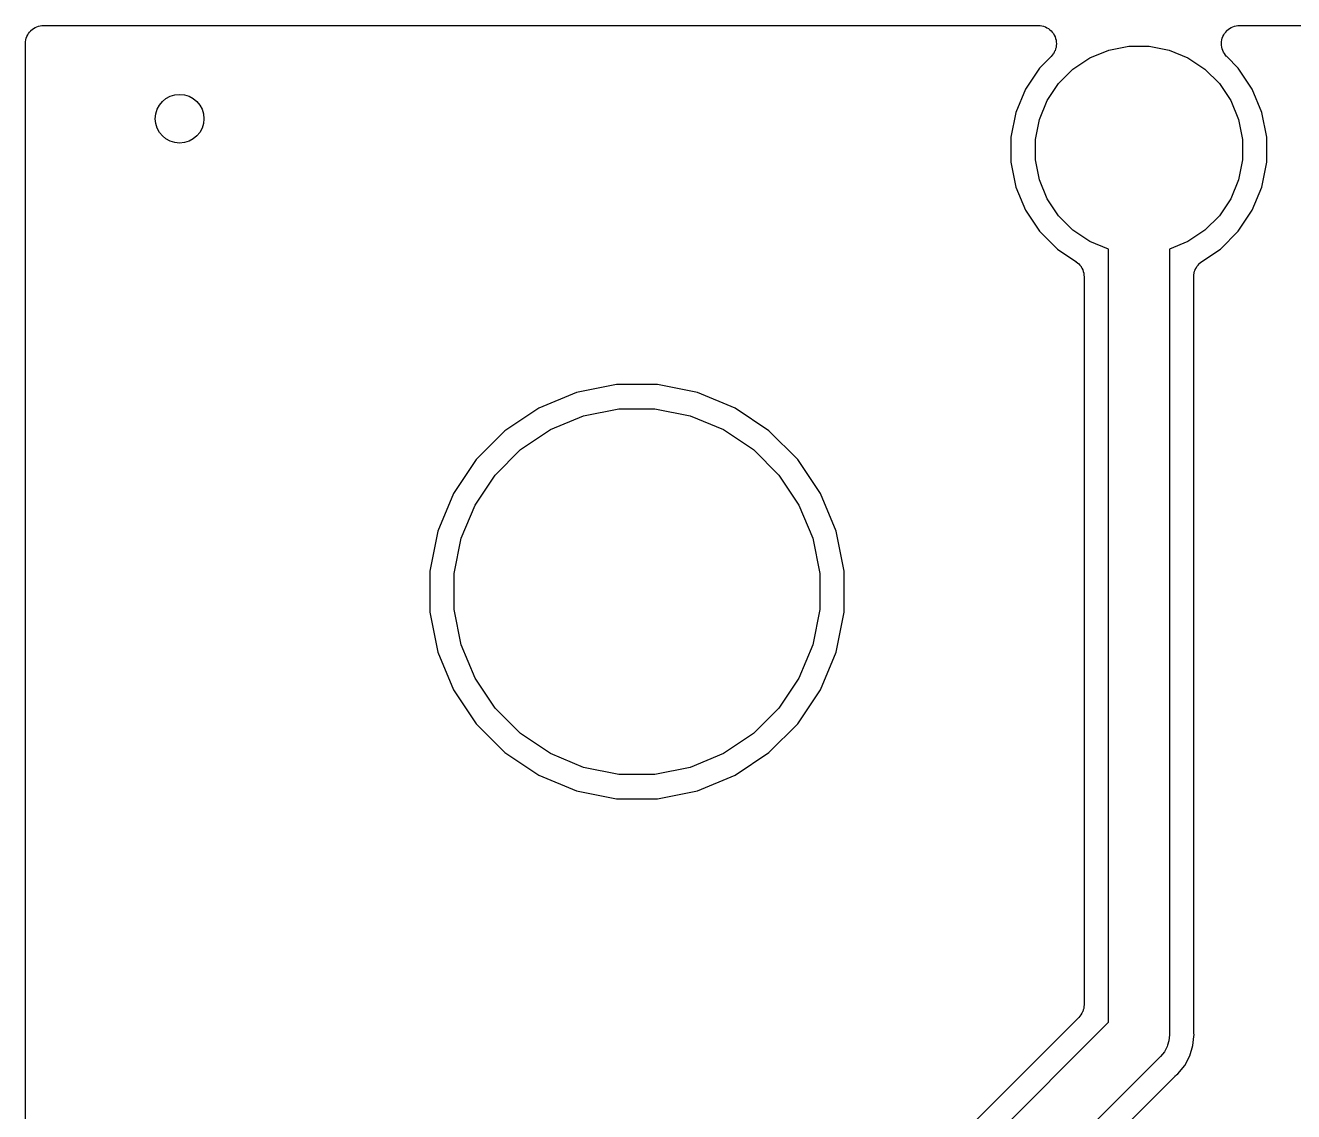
# Model space of a CAD drawing. Extents: x 86.1 to 155.4, y -71.6 to -29.3.
# Drawn here: x 86.11 to 96.52, y -38.37 to -29.46 of the extents above; entities that cross this region are included whole.
import ezdxf

# ---------------------------------------------------------------- set-up
doc = ezdxf.new("R2010")
doc.units = 0
doc.layers.add('BLACK', color=7, linetype='CONTINUOUS')

msp = doc.modelspace()

# ---------------------------------------------------------------- linework, layer by layer
at = {"layer": 'BLACK', "linetype": 'CONTINUOUS'}
for p, q in [((86.2459, -29.4614), (86.26, -29.46)), ((86.26, -29.46), (94.4229, -29.46)), ((94.4229, -29.46), (94.4245, -29.46)), ((94.4245, -29.46), (94.4245, -29.46)), ((94.4245, -29.46), (94.4245, -29.46)), ((94.4245, -29.46), (94.425, -29.46)), ((94.425, -29.46), (94.4392, -29.4616)), ((96.0628, -29.4614), (96.0771, -29.46)), ((96.0771, -29.46), (96.9629, -29.46)), ((86.1176, -29.5653), (86.1217, -29.5519)), ((86.1217, -29.5519), (86.122, -29.5514)), ((86.122, -29.5514), (86.1221, -29.5509)), ((86.1221, -29.5509), (86.1289, -29.5386)), ((86.1289, -29.5386), (86.1356, -29.5261)), ((86.1356, -29.5261), (86.136, -29.5257)), ((86.136, -29.5257), (86.1362, -29.5253)), ((86.1362, -29.5253), (86.1453, -29.5144)), ((86.1453, -29.5144), (86.1543, -29.5036)), ((86.1543, -29.5036), (86.1547, -29.5032)), ((86.1547, -29.5032), (86.1551, -29.5028)), ((86.1551, -29.5028), (86.1661, -29.494)), ((86.1661, -29.494), (86.177, -29.4851)), ((86.177, -29.4851), (86.1775, -29.4848)), ((86.1775, -29.4848), (86.1779, -29.4845)), ((86.1779, -29.4845), (86.1904, -29.4779)), ((86.1904, -29.4779), (86.2028, -29.4713)), ((86.2028, -29.4713), (86.2033, -29.4712)), ((86.2033, -29.4712), (86.2038, -29.4709)), ((86.2038, -29.4709), (86.2174, -29.4669)), ((86.2174, -29.4669), (86.2309, -29.4629)), ((86.2309, -29.4629), (86.2314, -29.4628)), ((86.2314, -29.4628), (86.2319, -29.4627)), ((86.2319, -29.4627), (86.2459, -29.4614)), ((94.4392, -29.4616), (94.4536, -29.4632)), ((94.4536, -29.4632), (94.4539, -29.4632)), ((94.4539, -29.4632), (94.4541, -29.4633)), ((94.4541, -29.4633), (94.4677, -29.4676)), ((94.4677, -29.4676), (94.4816, -29.4719)), ((94.4816, -29.4719), (94.4818, -29.4721)), ((94.4818, -29.4721), (94.482, -29.4721)), ((94.482, -29.4721), (94.4945, -29.479)), ((94.4945, -29.479), (94.5073, -29.4859)), ((94.5073, -29.4859), (94.5075, -29.4861)), ((94.5075, -29.4861), (94.5077, -29.4862)), ((94.5077, -29.4862), (94.5188, -29.4955)), ((94.5188, -29.4955), (94.5297, -29.5047)), ((94.5297, -29.5047), (94.5299, -29.5049)), ((94.5299, -29.5049), (94.5301, -29.505)), ((94.5301, -29.505), (94.5392, -29.5164)), ((94.5392, -29.5164), (94.5482, -29.5274)), ((94.5482, -29.5274), (94.5483, -29.5277)), ((94.5483, -29.5277), (94.5485, -29.5279)), ((94.5485, -29.5279), (94.5552, -29.5408)), ((94.5552, -29.5408), (94.5618, -29.5533)), ((94.5618, -29.5533), (94.5619, -29.5536)), ((94.5619, -29.5536), (94.562, -29.5538)), ((94.562, -29.5538), (94.5661, -29.5676)), ((95.9346, -29.5654), (95.9388, -29.5519)), ((95.9388, -29.5519), (95.9389, -29.5516)), ((95.9389, -29.5516), (95.939, -29.5514)), ((95.939, -29.5514), (95.946, -29.5386)), ((95.946, -29.5386), (95.9527, -29.5261)), ((95.9527, -29.5261), (95.9529, -29.5259)), ((95.9529, -29.5259), (95.953, -29.5257)), ((95.953, -29.5257), (95.9622, -29.5147)), ((95.9622, -29.5147), (95.9714, -29.5036)), ((95.9714, -29.5036), (95.9716, -29.5034)), ((95.9716, -29.5034), (95.9717, -29.5032)), ((95.9717, -29.5032), (95.9829, -29.4942)), ((95.9829, -29.4942), (95.994, -29.4851)), ((95.994, -29.4851), (95.9943, -29.4849)), ((95.9943, -29.4849), (95.9945, -29.4848)), ((95.9945, -29.4848), (96.0071, -29.4781)), ((96.0071, -29.4781), (96.0199, -29.4713)), ((96.0199, -29.4713), (96.0202, -29.4712)), ((96.0202, -29.4712), (96.0204, -29.4711)), ((96.0204, -29.4711), (96.0341, -29.467)), ((96.0341, -29.467), (96.0479, -29.4629)), ((96.0479, -29.4629), (96.0482, -29.4628)), ((96.0482, -29.4628), (96.0484, -29.4628)), ((96.0484, -29.4628), (96.0628, -29.4614)), ((86.11, -29.6079), (86.1116, -29.5939)), ((86.11, -29.6089), (86.11, -29.6079)), ((86.11, -29.609), (86.11, -29.6089)), ((86.11, -29.61), (86.11, -29.609)), ((86.11, -29.609), (86.11, -29.609)), ((86.11, -46.089), (86.11, -29.61)), ((86.1116, -29.5939), (86.1131, -29.5798)), ((86.1131, -29.5798), (86.1132, -29.5793)), ((86.1132, -29.5793), (86.1133, -29.5788)), ((86.1133, -29.5788), (86.1176, -29.5653)), ((94.5612, -29.6681), (94.5544, -29.6808)), ((94.5613, -29.6679), (94.5612, -29.6681)), ((94.5614, -29.6676), (94.5613, -29.6679)), ((94.5657, -29.6537), (94.5614, -29.6676)), ((94.5699, -29.6402), (94.5657, -29.6537)), ((94.5661, -29.5676), (94.5702, -29.5814)), ((94.57, -29.6396), (94.5699, -29.6399)), ((94.5699, -29.6399), (94.5699, -29.6402)), ((94.5714, -29.6252), (94.57, -29.6396)), ((94.5702, -29.5814), (94.5702, -29.5816)), ((94.5702, -29.5816), (94.5703, -29.5819)), ((94.5703, -29.5819), (94.5716, -29.5962)), ((94.5729, -29.611), (94.5714, -29.6252)), ((94.5716, -29.5962), (94.5729, -29.6105)), ((94.5729, -29.6105), (94.5729, -29.6108)), ((94.5729, -29.6108), (94.5729, -29.611)), ((94.8474, -29.7267), (95.0021, -29.6627)), ((95.0021, -29.6627), (95.1663, -29.63)), ((95.1663, -29.63), (95.3337, -29.63)), ((95.3337, -29.63), (95.4979, -29.6627)), ((95.4979, -29.6627), (95.6526, -29.7267)), ((95.9271, -29.6084), (95.9286, -29.594)), ((95.9271, -29.6087), (95.9271, -29.6084)), ((95.9271, -29.609), (95.9271, -29.6087)), ((95.9284, -29.6232), (95.9271, -29.609)), ((95.9296, -29.6376), (95.9284, -29.6232)), ((95.9286, -29.594), (95.9301, -29.5798)), ((95.9297, -29.6378), (95.9296, -29.6376)), ((95.9297, -29.6381), (95.9297, -29.6378)), ((95.9338, -29.6521), (95.9297, -29.6381)), ((95.9301, -29.5798), (95.9302, -29.5796)), ((95.9302, -29.5793), (95.9346, -29.5654)), ((95.9302, -29.5796), (95.9302, -29.5793)), ((95.9378, -29.6657), (95.9338, -29.6521)), ((95.9379, -29.6659), (95.9378, -29.6657)), ((95.938, -29.6662), (95.9379, -29.6659)), ((95.9447, -29.679), (95.938, -29.6662)), ((94.529, -29.7161), (94.4344, -29.8107)), ((94.538, -29.7051), (94.529, -29.7161)), ((94.5473, -29.6939), (94.538, -29.7051)), ((94.5474, -29.6936), (94.5473, -29.6939)), ((94.5476, -29.6934), (94.5474, -29.6936)), ((94.5544, -29.6808), (94.5476, -29.6934)), ((94.7082, -29.8198), (94.8474, -29.7267)), ((95.6526, -29.7267), (95.7918, -29.8198)), ((95.9513, -29.6917), (95.9447, -29.679)), ((95.9514, -29.6919), (95.9513, -29.6917)), ((95.9515, -29.6921), (95.9514, -29.6919)), ((95.9606, -29.7034), (95.9515, -29.6921)), ((95.9695, -29.7146), (95.9606, -29.7034)), ((95.9699, -29.7149), (95.9695, -29.7146)), ((95.9699, -29.715), (95.9699, -29.7149)), ((95.9699, -29.7149), (95.9699, -29.7149)), ((95.971, -29.7161), (95.9699, -29.715)), ((96.0656, -29.8107), (95.971, -29.7161)), ((94.4344, -29.8107), (94.3195, -29.9826)), ((94.5898, -29.9382), (94.7082, -29.8198)), ((95.7918, -29.8198), (95.9102, -29.9382)), ((96.1805, -29.9826), (96.0656, -29.8107)), ((94.4967, -30.0774), (94.5898, -29.9382)), ((95.9102, -29.9382), (96.0033, -30.0774)), ((94.3195, -29.9826), (94.2404, -30.1737)), ((94.4327, -30.2321), (94.4967, -30.0774)), ((96.0033, -30.0774), (96.0673, -30.2321)), ((96.2596, -30.1737), (96.1805, -29.9826)), ((94.2404, -30.1737), (94.2, -30.3766)), ((96.3, -30.3766), (96.2596, -30.1737)), ((94.4, -30.3963), (94.4327, -30.2321)), ((96.0673, -30.2321), (96.1, -30.3963)), ((94.2, -30.3766), (94.2, -30.5834)), ((94.4, -30.5637), (94.4, -30.3963)), ((96.1, -30.3963), (96.1, -30.5637)), ((96.3, -30.5834), (96.3, -30.3766)), ((94.2, -30.5834), (94.2404, -30.7863)), ((94.4327, -30.7279), (94.4, -30.5637)), ((96.1, -30.5637), (96.0673, -30.7279)), ((96.2596, -30.7863), (96.3, -30.5834)), ((94.2404, -30.7863), (94.3195, -30.9774)), ((94.4967, -30.8826), (94.4327, -30.7279)), ((96.0673, -30.7279), (96.0033, -30.8826)), ((96.1805, -30.9774), (96.2596, -30.7863)), ((94.5898, -31.0218), (94.4967, -30.8826)), ((96.0033, -30.8826), (95.9102, -31.0218)), ((94.3195, -30.9774), (94.4344, -31.1493)), ((96.0656, -31.1493), (96.1805, -30.9774)), ((94.7082, -31.1402), (94.5898, -31.0218)), ((95.9102, -31.0218), (95.7918, -31.1402)), ((94.4344, -31.1493), (94.5807, -31.2956)), ((94.8474, -31.2333), (94.7082, -31.1402)), ((95.7918, -31.1402), (95.6526, -31.2333)), ((95.9193, -31.2956), (96.0656, -31.1493)), ((94.5807, -31.2956), (94.7333, -31.3976)), ((95, -31.2965), (94.8474, -31.2333)), ((95, -37.6389), (95, -31.2965)), ((95.6526, -31.2333), (95.5, -31.2965)), ((95.5, -31.2965), (95.5, -37.7302)), ((95.7667, -31.3976), (95.9193, -31.2956)), ((94.7333, -31.3976), (94.7338, -31.3979)), ((94.7338, -31.3979), (94.7339, -31.398)), ((94.7339, -31.398), (94.7339, -31.398)), ((94.7339, -31.398), (94.7351, -31.3988)), ((94.7351, -31.3988), (94.7457, -31.4077)), ((94.7457, -31.4077), (94.7564, -31.4166)), ((94.7564, -31.4166), (94.7569, -31.4172)), ((94.7569, -31.4172), (94.7574, -31.4177)), ((94.7574, -31.4177), (94.7661, -31.4285)), ((94.7661, -31.4285), (94.7749, -31.4393)), ((95.7259, -31.4382), (95.7262, -31.4376)), ((95.7262, -31.4376), (95.7352, -31.4269)), ((95.7352, -31.4269), (95.744, -31.4162)), ((95.744, -31.4162), (95.7446, -31.4157)), ((95.7446, -31.4157), (95.745, -31.4151)), ((95.745, -31.4151), (95.7559, -31.4064)), ((95.7559, -31.4064), (95.7667, -31.3976)), ((94.7749, -31.4393), (94.7753, -31.44)), ((94.7753, -31.44), (94.7757, -31.4405)), ((94.7757, -31.4405), (94.7821, -31.4528)), ((94.7821, -31.4528), (94.7887, -31.4652)), ((94.7887, -31.4652), (94.7889, -31.4659)), ((94.7889, -31.4659), (94.7892, -31.4665)), ((94.7892, -31.4665), (94.7931, -31.4798)), ((94.7931, -31.4798), (94.7971, -31.4932)), ((94.7971, -31.4932), (94.7972, -31.4939)), ((94.7972, -31.4939), (94.7974, -31.4946)), ((94.7974, -31.4946), (94.7986, -31.5085)), ((94.7986, -31.5085), (94.8, -31.5223)), ((94.8, -31.5223), (94.8, -37.494)), ((95.7, -31.5202), (95.7016, -31.5065)), ((95.7, -31.5216), (95.7, -31.5202)), ((95.7, -31.5217), (95.7, -31.5216)), ((95.7, -31.5223), (95.7, -31.5217)), ((95.7, -31.5217), (95.7, -31.5217)), ((95.7, -37.713), (95.7, -31.5223)), ((95.7016, -31.5065), (95.703, -31.4925)), ((95.703, -31.4925), (95.7032, -31.4918)), ((95.7032, -31.4918), (95.7033, -31.4911)), ((95.7033, -31.4911), (95.7075, -31.4779)), ((95.7075, -31.4779), (95.7116, -31.4646)), ((95.7116, -31.4646), (95.7119, -31.4639)), ((95.7119, -31.4639), (95.7121, -31.4632)), ((95.7121, -31.4632), (95.7188, -31.451)), ((95.7188, -31.451), (95.7254, -31.4388)), ((95.7254, -31.4388), (95.7259, -31.4382)), ((90.6341, -32.4713), (90.3247, -32.5995)), ((90.9626, -32.406), (90.6341, -32.4713)), ((91.2974, -32.406), (90.9626, -32.406)), ((91.6259, -32.4713), (91.2974, -32.406)), ((91.9352, -32.5995), (91.6259, -32.4713)), ((90.3247, -32.5995), (90.0463, -32.7855)), ((90.4195, -32.7767), (90.6925, -32.6636)), ((90.6925, -32.6636), (90.9823, -32.606)), ((90.9823, -32.606), (91.2777, -32.606)), ((91.2777, -32.606), (91.5675, -32.6636)), ((91.5675, -32.6636), (91.8405, -32.7767)), ((92.2137, -32.7855), (91.9352, -32.5995)), ((90.0463, -32.7855), (89.8095, -33.0223)), ((90.1738, -32.9409), (90.4195, -32.7767)), ((91.8405, -32.7767), (92.0862, -32.9409)), ((92.4505, -33.0223), (92.2137, -32.7855)), ((89.9649, -33.1498), (90.1738, -32.9409)), ((92.0862, -32.9409), (92.2951, -33.1498)), ((89.8095, -33.0223), (89.6235, -33.3008)), ((92.6365, -33.3007), (92.4505, -33.0223)), ((89.8007, -33.3955), (89.9649, -33.1498)), ((92.2951, -33.1498), (92.4593, -33.3955)), ((89.6235, -33.3008), (89.4953, -33.6101)), ((92.7647, -33.6101), (92.6365, -33.3007)), ((89.6876, -33.6685), (89.8007, -33.3955)), ((92.4593, -33.3955), (92.5724, -33.6685)), ((89.4953, -33.6101), (89.43, -33.9386)), ((92.83, -33.9386), (92.7647, -33.6101)), ((89.63, -33.9583), (89.6876, -33.6685)), ((92.5724, -33.6685), (92.63, -33.9583)), ((89.43, -33.9386), (89.43, -34.2734)), ((89.63, -34.2537), (89.63, -33.9583)), ((92.63, -33.9583), (92.63, -34.2537)), ((92.83, -34.2734), (92.83, -33.9386)), ((89.43, -34.2734), (89.4953, -34.6019)), ((89.6876, -34.5435), (89.63, -34.2537)), ((92.63, -34.2537), (92.5724, -34.5435)), ((92.7647, -34.6019), (92.83, -34.2734)), ((89.8007, -34.8165), (89.6876, -34.5435)), ((92.5724, -34.5435), (92.4593, -34.8165)), ((89.4953, -34.6019), (89.6235, -34.9112)), ((92.6365, -34.9113), (92.7647, -34.6019)), ((89.9649, -35.0622), (89.8007, -34.8165)), ((92.4593, -34.8165), (92.2951, -35.0622)), ((89.6235, -34.9112), (89.8095, -35.1897)), ((92.4505, -35.1897), (92.6365, -34.9113)), ((90.1738, -35.2711), (89.9649, -35.0622)), ((92.2951, -35.0622), (92.0862, -35.2711)), ((89.8095, -35.1897), (90.0463, -35.4265)), ((90.4195, -35.4353), (90.1738, -35.2711)), ((92.0862, -35.2711), (91.8405, -35.4353)), ((92.2137, -35.4265), (92.4505, -35.1897)), ((90.0463, -35.4265), (90.3247, -35.6125)), ((90.6925, -35.5484), (90.4195, -35.4353)), ((91.8405, -35.4353), (91.5675, -35.5484)), ((91.9352, -35.6125), (92.2137, -35.4265)), ((90.9823, -35.606), (90.6925, -35.5484)), ((91.5675, -35.5484), (91.2777, -35.606)), ((90.3247, -35.6125), (90.6341, -35.7407)), ((91.2777, -35.606), (90.9823, -35.606)), ((91.6259, -35.7407), (91.9352, -35.6125)), ((90.6341, -35.7407), (90.9626, -35.806)), ((90.9626, -35.806), (91.2974, -35.806)), ((91.2974, -35.806), (91.6259, -35.7407)), ((94.7738, -37.5787), (94.7648, -37.5894)), ((94.7741, -37.578), (94.7738, -37.5787)), ((94.7746, -37.5774), (94.7741, -37.578)), ((94.7812, -37.5652), (94.7746, -37.5774)), ((94.7879, -37.5531), (94.7812, -37.5652)), ((94.7881, -37.5523), (94.7879, -37.5531)), ((94.7885, -37.5516), (94.7881, -37.5523)), ((94.7925, -37.5383), (94.7885, -37.5516)), ((94.7967, -37.5252), (94.7925, -37.5383)), ((94.7968, -37.5244), (94.7967, -37.5252)), ((94.797, -37.5236), (94.7968, -37.5244)), ((94.7984, -37.5098), (94.797, -37.5236)), ((94.8, -37.4961), (94.7984, -37.5098)), ((94.8, -37.494), (94.8, -37.4945)), ((94.8, -37.4945), (94.8, -37.4945)), ((94.8, -37.4945), (94.8, -37.4945)), ((94.8, -37.4945), (94.8, -37.4961)), ((94.7561, -37.6), (93.2967, -39.0594)), ((93.3221, -39.3169), (95, -37.6389)), ((94.7648, -37.5894), (94.7561, -37.6)), ((95.5012, -37.7425), (95.4964, -37.7915)), ((95.5, -37.7302), (95.5012, -37.7425)), ((95.6935, -37.8307), (95.7007, -37.7573)), ((95.7006, -37.7193), (95.7, -37.713)), ((95.7005, -37.7256), (95.7006, -37.7193)), ((95.7007, -37.7277), (95.7005, -37.7256)), ((95.7022, -37.7425), (95.7007, -37.7277)), ((95.7007, -37.7572), (95.7022, -37.7425)), ((95.7007, -37.7573), (95.7007, -37.7572)), ((95.4589, -37.8821), (95.4276, -37.9201)), ((95.4821, -37.8386), (95.4589, -37.8821)), ((95.4853, -37.8281), (95.4821, -37.8386)), ((95.4964, -37.7915), (95.4853, -37.8281)), ((95.6678, -37.9155), (95.6935, -37.8307)), ((95.4181, -37.928), (93.5, -39.8461)), ((95.4276, -37.9201), (95.4181, -37.928)), ((95.5697, -38.0622), (95.626, -37.9937)), ((95.626, -37.9937), (95.6678, -37.9155)), ((93.7456, -39.8833), (95.5474, -38.0815)), ((95.5474, -38.0815), (95.5488, -38.0801)), ((95.5488, -38.0801), (95.5538, -38.0761)), ((95.5538, -38.0761), (95.5583, -38.0717)), ((95.5583, -38.0717), (95.5697, -38.0622))]:
    msp.add_line(p, q, dxfattribs=at)
at = {"layer": 'BLACK'}
msp.add_circle((87.376, -30.226), 0.2, dxfattribs=at)

doc.saveas('drawing.dxf')
